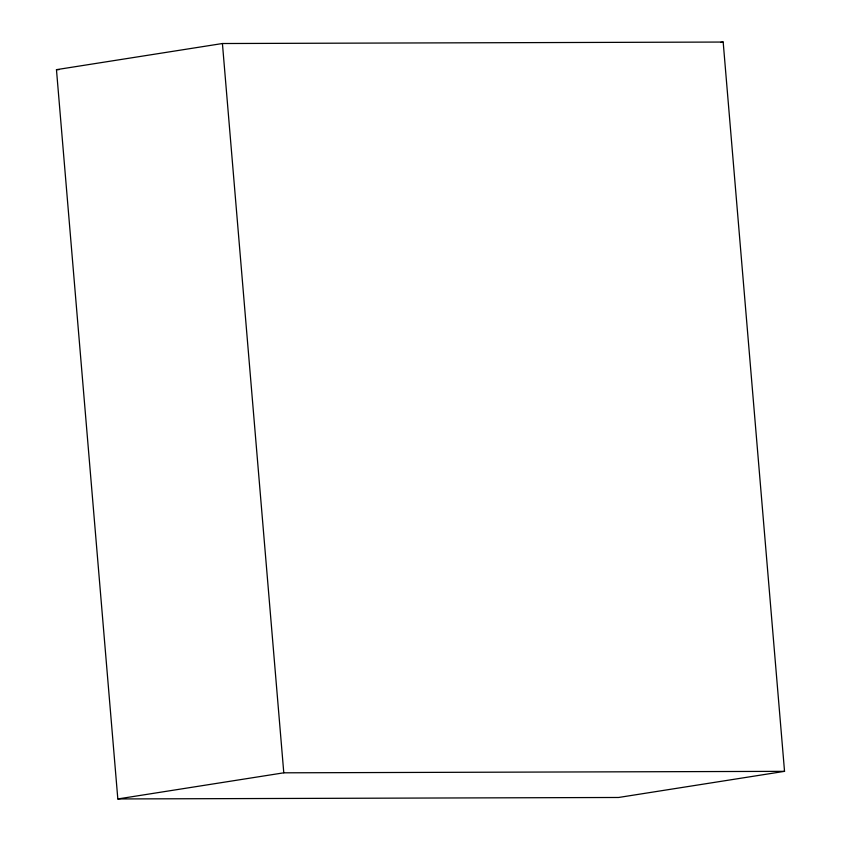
<?xml version="1.0" encoding="UTF-8"?>
<svg xmlns="http://www.w3.org/2000/svg" width="841" height="841" viewBox="0 0 841 841"><rect width="100%" height="100%" fill="white"/><g stroke="black" fill="none" stroke-linecap="round" stroke-linejoin="round"><path stroke-width="1.26" d="M56.463 69.656L222.423 43.522L723.176 42.05L784.537 771.344L618.577 797.478L117.824 798.95L56.463 69.656L59.08 69.645M720.579 42.46L723.176 42.05M117.824 798.95L283.785 772.816L784.537 771.344M222.423 43.522L283.785 772.816"/></g></svg>
